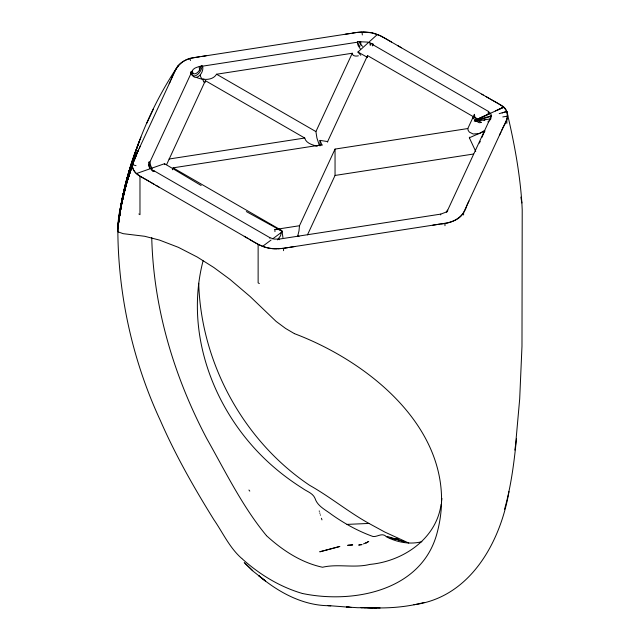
<?xml version="1.0" encoding="UTF-8"?>
<svg xmlns="http://www.w3.org/2000/svg" width="640" height="640" viewBox="0 0 640 640"><rect width="100%" height="100%" fill="white"/><g stroke="black" fill="none" stroke-linecap="round" stroke-linejoin="round"><path stroke-width="0.96" d="M447.52 211.48L447.696 210.088L445.792 212.232L440.712 214.12L440.696 214.928M372.632 45.712L372.92 43.984L367.616 42.096L357.664 41.624L357.384 42.216L202.592 66.16L201.84 65.728C198.504 67.136 193.408 67.272 191.968 71.432L190.672 72.176L191.416 72.608L149.944 161.984L148.92 162.136L149.392 163.16C147.008 166.344 151.144 168.904 152.504 170.664M202.592 66.16C204.648 73.32 194.256 83.504 191.416 72.608M474.728 116.32L474.408 114.344L467.816 128.544L335.048 149.088L299.48 225.736L298.992 230.888L297.608 236.488M370.232 43.176L370.032 45.08M474.216 121.112L475.512 119.904L472.64 117.912M153 171.512L152.536 169.928M279.296 239.696L279.304 239.088L440.712 214.12M322.04 145.36L320 140.392L327.632 141.576L367.536 55.6L476.28 118.384C475.912 121.08 478.576 123.712 481.232 122.4M317.216 146.304C312.648 144.912 306.04 143.368 304.736 138.032L205.392 80.68L205.36 81.488M367.536 55.6L367.312 57.224M200.544 66.48C201.168 70.6 193.424 77.688 191.968 71.432M372.92 43.984L372.488 45.832M371.152 43.712L370.744 45.192M201.84 65.728C202.696 70.912 193.904 80.768 190.768 73.296M172.36 169.784L173.12 167.84L281.872 230.624L280.52 235.808L277.488 239.88M372.648 44.576L488.384 111.392L488.288 112.728M205.392 80.68L166.568 164.72M327.6 142.152L327.632 141.576M488.384 111.392L491.088 114.312L490.808 118.152M463.592 214.96L463.592 212.544L506.84 119.36C511.208 108.64 497.52 103.312 490.416 99.128M358.384 55.824C356.128 56.344 352.312 56.36 352.272 53.24L216.568 74.232C212.416 81.096 202.12 80 196.376 77.36M176.624 67.912L178.456 65.192C145.984 113.376 125.264 169.624 117.84 227.2C117.744 293.792 132.368 360.376 160.488 420.792C175.496 455.192 194.096 487.872 213.896 519.712C222.928 532.824 229.672 548.024 241.92 558.6M299.04 236.352L298.112 236.16M118.12 231.808C116.76 212.944 124.672 193.52 128.304 175.256M118.688 220.48L122.088 200.136L127.016 180.112L122.088 200.136L117.888 227.912L117.864 227.24M516.472 438.784C514.112 462.496 511.08 486.272 504.56 509.248M130.496 166.232L135.68 151.248C126.616 175.888 120.44 201.608 117.752 227.736C120.752 198.256 128.36 169.376 139.096 141.8L130.496 166.232L124.968 186.472L126.264 181.728M441.928 498.424L441.416 502.272M117.752 227.736L119.304 215.544M119.648 214.976L118.16 225.432C120.976 201.584 126.752 178.08 135.872 155.848C126.536 179.24 120.52 203.896 117.856 228.944C120.32 206.224 125.224 183.696 133.456 162.344M515.56 445.104L519.688 398.976L521.984 346.2L522.216 209.872L521.88 202.96L520.856 197.104M123.048 195.224L118.472 221.408L121.696 200.888L126.4 180.616L132.536 160.784M515.448 445.944L514.84 450.096M118.16 225.432L120.384 210.016L123.512 194.784M134.072 156.008C126.984 175.632 122.288 195.984 119.144 216.592L122.688 196.048L126.4 180.616M120.64 208.008L119.92 211.808L122.688 196.048L127.68 175.792M441.096 504.168C436.456 539 402.84 561.392 369.824 564.416C354.312 568.304 337.736 563.616 322.528 567.248C301.44 562.728 282.744 550.496 266.952 536.104M120.008 210.632L125.2 185.456L131.056 165.592M120.384 210.016L125.792 184.992L131.896 165.4L130.392 170.2L134.2 160.224M121.2 205.064L125.792 184.992M203.088 260.776C183.304 336.776 216.68 419.008 275.528 468.568C284.024 475.8 293.104 482.336 302.52 488.304C306.76 491.472 312.824 493.032 315.008 498.328C317.488 506.248 325.432 509.728 331.56 514.48C344.392 523.552 358.272 531.248 373.104 536.536C377.688 537.024 382.408 532.048 386.656 536.944C397.416 542.456 410.048 544.72 421.888 541.696M487.96 114.216L488.152 113.456M508.992 491.584C500.32 542.456 469.976 597.52 413.904 604.728M123.776 191.248L129.048 170.992M124.624 189.88L128.936 175.008M132.064 166.008C125.768 183.456 121.512 201.592 118.976 219.96C121.672 201.664 125.648 183.52 132.048 166.136M127.792 179.392L133.792 160.072L138.512 149.896M132.056 166.152L124.784 189.488L128.904 174.624L133.792 160.072C129.968 165.872 133.976 173.064 139.584 175.84M133.472 162.368L127.512 179.832L121.456 204.624L126.128 184.656L133.056 161.784M135.384 152.112L133.664 156.784L140.92 137.12M469.568 137.168L469.344 137.776L475.736 151.456M134.896 158.416L137.664 151.16M130.616 169.92L133.424 162.72M134.48 160.024L137.984 151.024M490.36 119.384L490.624 118.776M482.896 135.216L482.504 136.128M483.16 134.616L483.552 133.712M483.68 133.408L484.208 132.2M484.52 131.472L484.704 131.04L469.344 137.776M480.008 141.856L480.272 141.256M481.976 137.336L482.24 136.728M474.408 114.344L474.408 116.512L476.28 118.384M479.48 143.056L479.744 142.456M176.408 68.24L133.16 161.432L133.16 163.84M169.216 83.736L170.528 80.912M319.4 145.496L316.92 138L315.912 131.584L352.272 53.24M307.48 234.856L335.048 175.448L335.048 149.088M446.6 212.512L490.944 116.904M499.648 134.856L500.96 132.032M466.848 205.536C463.76 217.336 452.256 223.488 440.664 223.968M501.752 130.328L503.056 127.504M146.808 123.248L153.432 108.984M139.296 148.2L140.088 146.504M171.056 79.776C174.632 68.896 181.928 58.312 194.456 57.616M467.104 204.968L468.944 201.016M503.32 126.936C508.264 119.744 509.968 108.776 500.024 104.672L380.656 35.8L371.752 32.824L363.04 32M463.376 212.88C459.808 219.48 451.912 222.088 444.976 223.296L283.568 248.264L283.568 250.68M281.24 232.288L282.072 231.752L281.256 230.888M205.136 82.488C203.368 83.152 202.488 79.032 203.88 78.936M385.032 38.28L377.456 34.408L357.936 52.064L360.808 55.288M201.152 185.504L164.552 163.696L164.696 164.6M489.592 120.52L490.016 119.968M281.992 231.936L272.656 238.872M485.112 119.488L484 120.648M178.92 64.68C184.304 59.344 192.096 57.792 199.336 56.824M489.096 121.024L487.888 121.856M271.104 240.024L262.544 246.384L258.608 244.56M357.96 52.032L367.296 57.288M368.184 541.752L365.824 543.024L368.752 541.464M475.512 120.208L503.576 107.224L495.448 110.952M474.656 120.472L490.024 113.432M475.272 120.216L490.312 113.312M497.384 110.064L503.576 107.224M363.456 543.888L366.288 542.72M136.424 173.568L164.512 163.712M475.192 121.232L491.016 116.36M502.184 112.92L506.84 111.488C514.048 141.568 519.736 172.072 521.88 202.96M361.36 544.776L362.096 544.56M475.336 120.352L491.568 115.784M499.208 113.64L506.84 111.488M202.432 79.76C203.296 80.224 199.872 76.952 200.376 75.048M424.304 602.424C405.792 607.36 386.408 608.656 367.328 607.6L380.088 608M359.928 544.864L361.424 544.552L358.912 545.064M359.224 544.968L358.744 545.048M475.248 121.36L490.984 118.824M502.792 116.92L507.712 116.128M345.264 34.248L350.16 33.488M289.84 247.304L294.736 246.536M195.024 57.496L356.432 32.52M169.032 159.024L304.736 138.032M153.008 170.952L154.032 170.792L270 237.744L274.192 239.088L279.304 239.088M173.12 167.84L322.048 144.8M335.048 175.448L473.48 154.032M274.96 231.648L274.88 229.544L299.48 225.736M432.824 225.176L439.688 224.12M352.12 33.184C360.2 31.648 368.728 31.392 376.6 34.096M201.296 56.52L206.192 55.768M287.88 247.608C279.8 249.144 271.272 249.4 263.4 246.696M274.88 229.544L278.624 229.544L281.872 230.624M357.04 32.464L362.032 32.024L362.328 34.944M282.96 248.328L277.968 248.768M347.008 524.392L368.984 523.432L384.784 532.048L397.744 537.992M361.072 607.776L372.856 607.64L357.856 607.728L346.4 607L351.232 607.384M276.96 248.792C266.768 249.32 257.592 244.472 249.24 239.2M364.232 607.728L376.52 607.88M349.552 607.256L328.024 605.576L330.776 605.904M329.184 605.72C302.808 605.616 278.504 592.28 258.776 575.696L265.464 581L253.456 571.48L244.208 562.464M390.192 538.168L397.832 539.064L390.528 538.192M390.48 538.272L396.728 539.312L394.024 538.608L404.72 541.864L387.16 536.384M136.048 165.688L132.288 164.664C132.064 174.152 143.08 177.328 149.584 181.664M302.328 593.464C352.552 603.936 420.448 591.304 436.632 534.632C463.608 438.656 374.768 363.968 294.456 333.656M301.824 593.312C279.6 586.736 259.488 574.368 242.312 558.952M481.176 122.264L477.464 120.24M398.136 538.152L408.728 543.04M294.376 333.616L285.584 328.448L276.12 321.416L250.176 296.568L229.912 279.344L213.832 267.504L197.264 257.048L178.416 247.352L159.544 240.104L144.688 236.28L123.2 233.672L118.192 231.904M259.344 283.536L258.128 282.88L258.128 244.336L139.976 176.112L139.976 214.664L138.84 213.968M279.936 230.104L246.328 211.56M391.472 42.008L385.752 38.688M397.928 45.728L401.512 47.8M481.816 94.16L483.248 94.992M216.568 74.232L315.912 131.584M156.032 185.392L158.904 187.04M244.224 236.304L247.808 238.368M486.12 96.648L489.696 98.72M150.304 182.072L153.88 184.144M368.984 523.432C348.392 512 330.184 496.888 309.664 485.336C243.416 440.888 201.032 362.848 198.72 283.264M280.584 230.472L281.008 230.728M362.608 46.344L360.304 44.272L359.432 41.896M266.584 535.776C242.576 506.856 225.44 471.592 206.888 438.808C174.072 376.696 153.448 308.048 151.744 237.576M244.912 563.264L252.688 570.76M360.376 48.936L358.192 45.688L357.384 42.216M359.896 46.528L358.2 44.08L357.664 41.624M248.928 490.024L249.784 491.112M152.096 168.68L150.536 165.24L149.944 161.984M193.032 73.68L192.304 70.704M150.176 168.672L148.92 162.136M189.768 58.664L190.584 60.488M321.4 518.24L321.976 519.872M320.432 515.232L320.296 514.768M319.76 512.896L319.888 513.36M319.224 510.936L319.36 511.424M282.064 231.656L282.944 237.592M149.376 167.192L149.52 167.992M149.784 166.864L149.392 163.16M149.256 166.384L149.056 163.888M360.888 44.992L360.696 41.704M199.48 69.96L199.288 66.672M151.64 170.08L151.616 169.4M269.768 237.616L269.792 238.224M190.672 72.176L190.696 72.744M467.816 128.544L468.16 130.344L469.36 132.112L473.136 133.992L479.384 133.584L484.704 130.4L484.704 131.768M154.04 171.512L154.032 170.792M506.84 119.36L506.84 123.376M444.976 223.296L444.976 225.704M320 140.392L320 145.928M124.088 190.328L120.808 205.744L125.2 185.456L129.648 170.416L124.088 190.328M339.752 546.488L319.888 551.776L339.752 546.488M352.656 544.888L347.792 545.296L352.656 544.888"/></g></svg>
